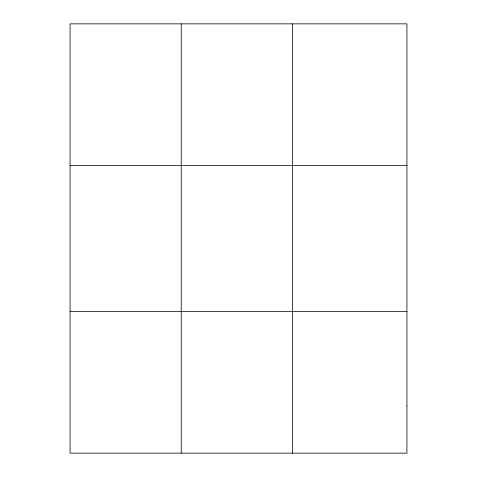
<?xml version="1.0" encoding="UTF-8"?>
<svg xmlns="http://www.w3.org/2000/svg" width="477" height="477" viewBox="0 0 477 477"><rect width="100%" height="100%" fill="white"/><g stroke="black" fill="none" stroke-linecap="round" stroke-linejoin="round"><path stroke-width="0.72" d="M181.236 453.15L181.236 23.85M292.395 453.15L292.395 23.85M70.071 165.519L406.929 165.519M70.071 311.481L406.929 311.481M406.929 405.927L406.929 453.15L70.071 453.15L70.071 23.85L406.929 23.85L406.929 405.927"/></g></svg>
